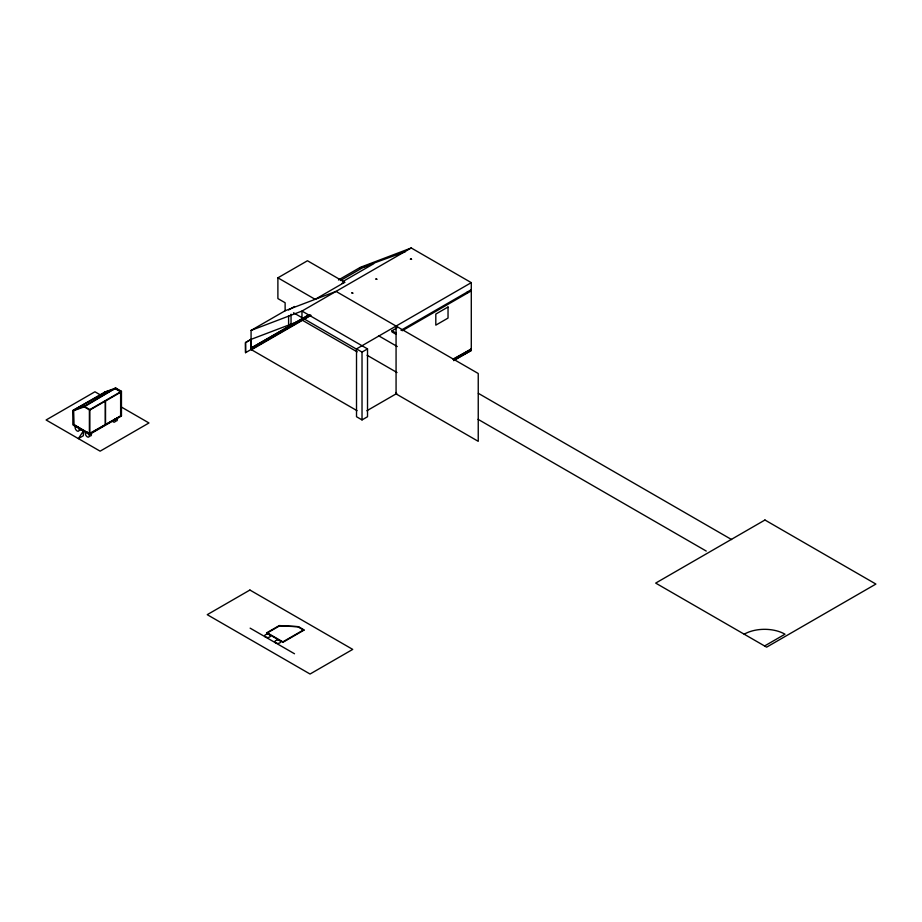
<?xml version="1.0" encoding="UTF-8"?>
<svg xmlns="http://www.w3.org/2000/svg" width="922" height="922" viewBox="0 0 922 922"><rect width="100%" height="100%" fill="white"/><g stroke="black" fill="none" stroke-linecap="round" stroke-linejoin="round"><path stroke-width="1.38" d="M267.368 632.918L279.493 625.911L298.532 626.695L304.237 629.991L282.87 642.334L266.55 632.918L279.274 625.565L298.532 626.695M277.891 277.822L307.464 260.753L344.724 282.27L315.151 299.339L277.891 277.822L277.891 298.578L285.129 302.75L285.129 310.76L251.072 330.422L251.072 349.496L357.033 410.67M115.734 388.024L83.671 406.533L89.791 410.071L121.036 392.034L115.469 388.819L104.716 392.115L115.734 388.024L121.45 391.32L121.45 415.995L89.388 434.504L73.069 425.088L73.069 410.394L105.131 391.885M73.069 410.394L84.086 406.302L89.791 409.599L89.791 433.801L73.472 424.385L73.472 410.163L105.131 392.576L104.716 392.115L105.108 392.588M89.388 433.571L121.036 415.764L121.036 391.562L115.331 388.266L84.225 406.856L73.737 410.67M121.45 391.32L89.388 409.829L89.388 434.504M73.472 424.385L89.388 434.043L121.45 415.522M338.466 279.965L360.341 267.334L411.235 247.972L471.292 282.639L471.292 350.464L453.659 360.64M288.598 309.942L294.556 306.496M340.449 280.542L362.473 267.818L373.721 263.727L343.122 281.394M411.235 247.972L301.967 311.06L251.072 330.422M290.81 325.143L251.072 348.09L309.619 314.748M293.288 323.714L308.19 315.105M357.114 351.847L301.967 320.003L251.072 339.365L245.448 342.604L245.563 352.677L310.679 315.082M310.864 315.451L251.476 349.738L251.476 348.32M301.967 320.003L301.967 311.06L367.521 348.908L367.521 416.732L362.023 419.913L356.514 416.732L356.514 348.908L471.292 282.639M396.068 334.306L392 331.955L392 330.779L396.921 327.932M356.514 348.908L362.023 352.089L367.521 348.908M401.001 330.283L471.292 289.704M402.234 330.744L471.292 290.879M452.967 359.154L471.292 349.058L453.659 359.234M454.143 359.891L471.292 350.464M366.887 410.739L396.783 393.475M282.87 641.862L303.419 629.991M764.592 645.976L784.991 634.198A28.847 16.654 0 0 0 744.192 634.198M342.108 283.261L344.724 282.27M285.129 310.76L336.023 291.398L478.241 373.502L478.241 441.327L395.665 393.659L396.068 392.472M360.341 268.037L405.473 251.625M392 330.779L396.068 333.13M378.55 335.735L397.267 346.534M478.357 393.348L731.607 539.566M293.53 312.788L357.125 349.507M367.094 355.258L397.025 372.534M478.069 419.326L706.252 551.068M101.086 395.331L94.943 391.781L46.1 419.983L100.129 451.169L148.972 422.968L120.736 406.671M298.267 627.018L303.834 630.233M266.965 632.676L283.273 642.104M250.139 628.147L294.51 653.767M73.472 410.163L73.887 424.616M251.072 349.496L251.061 339.377L245.563 342.558L245.563 352.677M470.474 349.058L470.474 350.464M467.212 292.067L467.212 293.242M396.068 326.065L396.068 393.89M362.023 352.089L362.023 419.913M291.041 314.172L291.041 325.478L288.598 324.071L288.598 315.589M120.632 391.792L120.632 415.522M91.013 432.867A2.881 1.66 60 0 1 91.209 435.438A2.881 1.66 60 0 1 89.388 435.691M88.189 432.856A2.881 1.66 60 0 1 89.065 436.774A2.881 1.66 60 0 1 86.011 435.518A2.881 1.66 60 0 1 86.011 431.957M86.91 431.957A2.881 1.66 60 0 1 87.198 432.072M81.148 429.237A2.881 1.66 60 0 1 79.626 429.998M78.255 427.278A2.881 1.66 60 0 1 78.693 431.058A2.881 1.66 60 0 1 75.604 429.272A2.881 1.66 60 0 1 76.042 425.999M117.048 418.069A2.881 1.66 60 0 1 115.757 420.905M114.916 419.061A2.881 1.66 60 0 1 114.777 421.999A2.881 1.66 60 0 1 112.184 420.881M83.349 431.023L78.37 438.618L83.349 435.737L83.349 431.023M352.239 292.747L351.72 293.046L353.034 293.208L352.239 292.747M376.268 278.87L375.75 279.17L377.063 279.331L376.268 278.87M410.832 258.909L410.313 259.209L411.627 259.37L410.832 258.909M448.034 307.014L435.806 314.079L435.806 325.143L448.034 318.078L448.034 307.014M249.908 590.034L207.243 614.674L310.057 674.028L352.723 649.399L249.908 590.034M764.949 520.008L655.68 583.096L766.631 647.152L875.9 584.064L764.949 520.008M105.419 401.047L105.419 424.788L105.419 401.047M266.135 637.298A2.881 1.66 0 0 0 270.457 635.857A2.881 1.66 0 0 0 266.135 634.417A2.881 1.66 0 0 0 266.135 637.298M276.323 643.187A2.881 1.66 0 0 0 280.657 641.747A2.881 1.66 0 0 0 276.323 640.306A2.881 1.66 0 0 0 276.323 643.187"/></g></svg>
